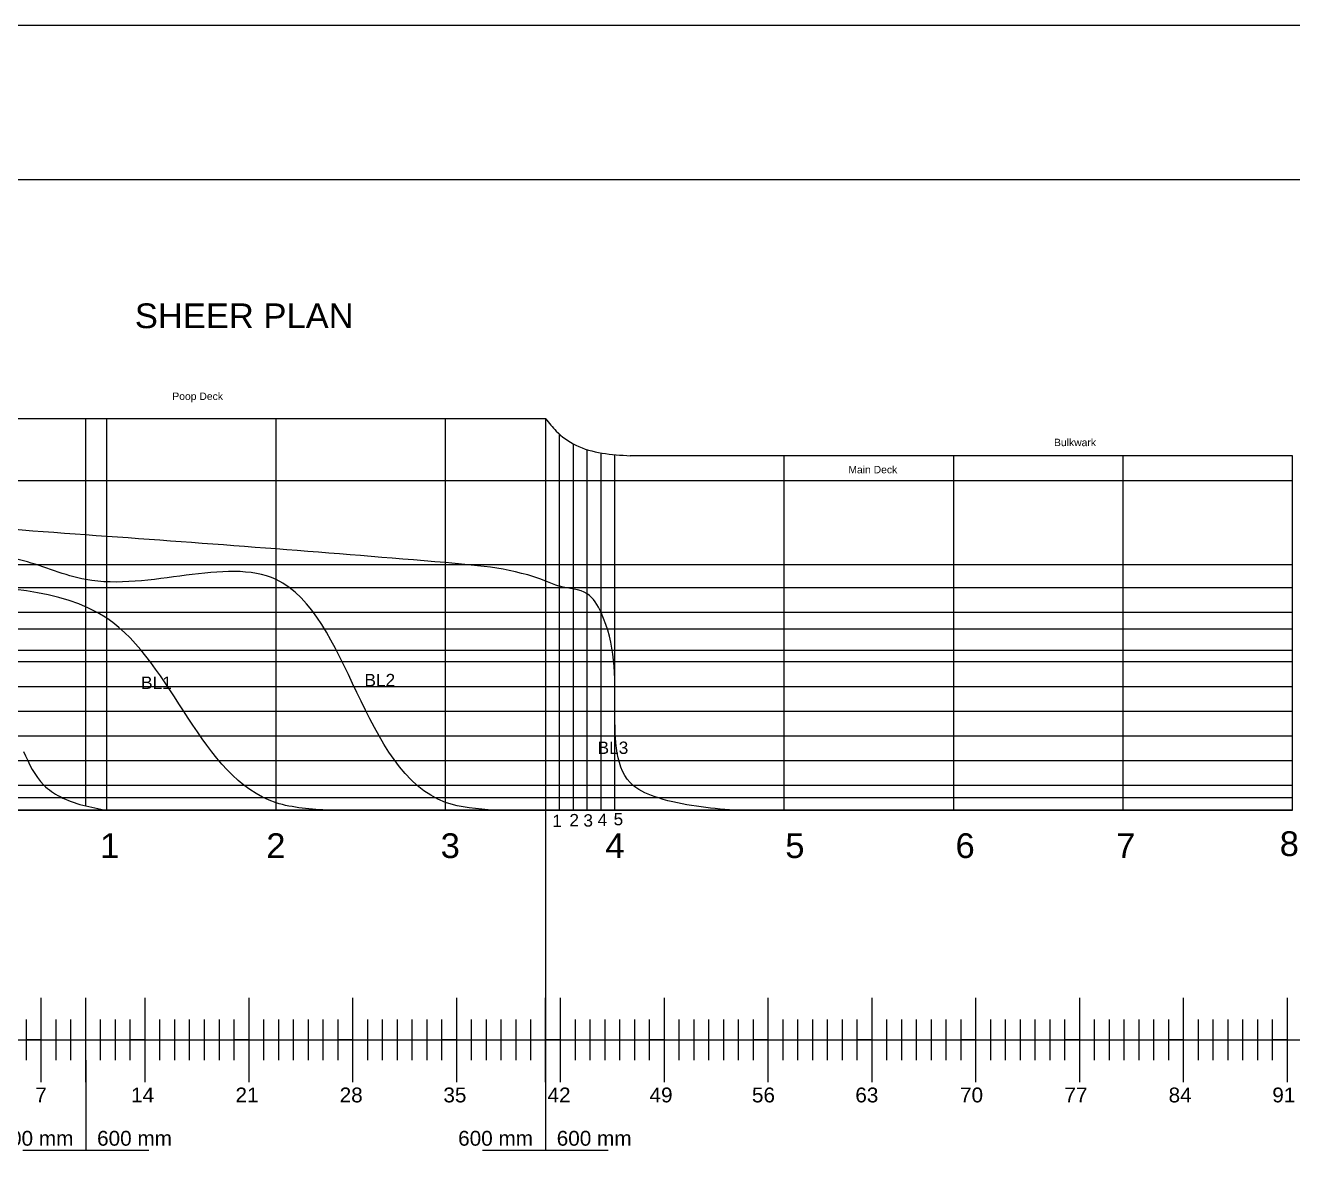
# Model space of a CAD drawing. Header units: inches. Extents: x 2352 to 5451, y 15 to 423.
# Drawn here: x 5260.9 to 5312.2, y 305.4 to 351.7 of the extents above; entities that cross this region are included whole.
import ezdxf

# ---------------------------------------------------------------- set-up
doc = ezdxf.new("R2010")
doc.units = ezdxf.units.IN
doc.header["$MEASUREMENT"] = 0
doc.styles.get("Standard").update_dxf_attribs({"font": 'arial.ttf'})

msp = doc.modelspace()

# ---------------------------------------------------------------- linework, layer by layer
at = {"lineweight": 9}
for p, q in [((5281.98828, 335.81419), (5251.90828, 335.81419)), ((5263.38828, 320.15131), (5263.38828, 335.81419)), ((5264.23828, 319.97419), (5264.23828, 335.81419)), ((5271.08828, 319.97419), (5271.08828, 335.81419)), ((5277.93828, 319.97419), (5277.93828, 335.81419)), ((5281.98828, 310.69049), (5281.98828, 335.81419)), ((5282.54828, 319.97419), (5282.54828, 335.18899)), ((5283.10828, 319.97419), (5283.10828, 334.79562)), ((5283.66828, 319.97419), (5283.66828, 334.56264)), ((5284.22828, 319.97419), (5284.22828, 334.43208)), ((5284.78828, 319.97419), (5284.78828, 334.36089)), ((5312.18828, 334.31419), (5285.40975, 334.31419)), ((5291.63828, 319.97419), (5291.63828, 334.31419)), ((5298.48828, 319.97419), (5298.48828, 334.31419)), ((5305.33828, 319.97419), (5305.33828, 334.31419)), ((5312.18828, 333.31419), (5312.18828, 334.31419)), ((5251.90828, 333.31419), (5312.18828, 333.31419)), ((5281.98828, 333.31419), (5284.78828, 333.31419)), ((5312.18828, 319.97419), (5312.18828, 333.31419)), ((5251.90828, 329.92119), (5312.18828, 329.92119)), ((5312.18828, 328.97419), (5251.90828, 328.97419)), ((5312.18828, 327.97419), (5251.90828, 327.97419)), ((5312.18828, 327.29879), (5251.90828, 327.29879)), ((5312.18828, 326.43979), (5251.90828, 326.43979)), ((5312.18828, 325.97419), (5251.90828, 325.97419)), ((5312.18828, 324.97419), (5251.90828, 324.97419)), ((5312.18828, 323.97419), (5251.90828, 323.97419)), ((5312.18828, 322.97419), (5251.90828, 322.97419)), ((5312.18828, 321.97419), (5251.90828, 321.97419)), ((5312.18828, 320.97419), (5251.90828, 320.97419)), ((5264.23828, 319.97419), (5264.23828, 321.24219)), ((5312.18828, 320.47419), (5251.90828, 320.47419)), ((5312.18828, 319.97419), (5257.38828, 319.97419)), ((5257.38828, 319.97419), (5312.18828, 319.97419)), ((5261.58828, 308.98459), (5261.58828, 312.3964)), ((5261.58828, 308.98459), (5261.58828, 312.3964)), ((5263.38828, 308.98459), (5263.38828, 312.3964)), ((5265.78828, 308.98459), (5265.78828, 312.3964)), ((5265.78828, 308.98459), (5265.78828, 312.3964)), ((5269.98828, 308.98459), (5269.98828, 312.3964)), ((5269.98828, 308.98459), (5269.98828, 312.3964)), ((5269.98828, 308.98459), (5269.98828, 312.3964)), ((5274.18828, 308.98459), (5274.18828, 312.3964)), ((5274.18828, 308.98459), (5274.18828, 312.3964)), ((5274.18828, 308.98459), (5274.18828, 312.3964)), ((5278.38828, 308.98459), (5278.38828, 312.3964)), ((5278.38828, 308.98459), (5278.38828, 312.3964)), ((5278.38828, 308.98459), (5278.38828, 312.3964)), ((5281.97826, 308.98459), (5281.97826, 312.3964)), ((5282.58828, 308.98459), (5282.58828, 312.3964)), ((5282.58828, 308.98459), (5282.58828, 312.3964)), ((5282.58828, 308.98459), (5282.58828, 312.3964)), ((5286.78828, 308.98459), (5286.78828, 312.3964)), ((5286.78828, 308.98459), (5286.78828, 312.3964)), ((5286.78828, 308.98459), (5286.78828, 312.3964)), ((5290.98828, 308.98459), (5290.98828, 312.3964)), ((5290.98828, 308.98459), (5290.98828, 312.3964)), ((5290.98828, 308.98459), (5290.98828, 312.3964)), ((5295.18828, 308.98459), (5295.18828, 312.3964)), ((5295.18828, 308.98459), (5295.18828, 312.3964)), ((5295.18828, 308.98459), (5295.18828, 312.3964)), ((5299.38828, 308.98459), (5299.38828, 312.3964)), ((5299.38828, 308.98459), (5299.38828, 312.3964)), ((5299.38828, 308.98459), (5299.38828, 312.3964)), ((5303.58828, 308.98459), (5303.58828, 312.3964)), ((5303.58828, 308.98459), (5303.58828, 312.3964)), ((5303.58828, 308.98459), (5303.58828, 312.3964)), ((5307.78828, 308.98459), (5307.78828, 312.3964)), ((5307.78828, 308.98459), (5307.78828, 312.3964)), ((5307.78828, 308.98459), (5307.78828, 312.3964)), ((5311.98828, 308.98459), (5311.98828, 312.3964)), ((5311.98828, 308.98459), (5311.98828, 312.3964)), ((5311.98828, 308.98459), (5311.98828, 312.3964)), ((5260.98828, 309.87345), (5260.98828, 311.50754)), ((5262.18828, 309.87345), (5262.18828, 311.50754)), ((5262.78828, 309.87345), (5262.78828, 311.50754)), ((5263.38828, 309.87345), (5263.38828, 311.50754)), ((5263.98828, 309.87345), (5263.98828, 311.50754)), ((5264.58828, 309.87345), (5264.58828, 311.50754)), ((5265.18828, 309.87345), (5265.18828, 311.50754)), ((5266.38828, 309.87345), (5266.38828, 311.50754)), ((5266.98828, 309.87345), (5266.98828, 311.50754)), ((5267.58828, 309.87345), (5267.58828, 311.50754)), ((5268.18828, 309.87345), (5268.18828, 311.50754)), ((5268.78828, 309.87345), (5268.78828, 311.50754)), ((5269.38828, 309.87345), (5269.38828, 311.50754)), ((5270.58828, 309.87345), (5270.58828, 311.50754)), ((5271.18828, 309.87345), (5271.18828, 311.50754)), ((5271.78828, 309.87345), (5271.78828, 311.50754)), ((5272.38828, 309.87345), (5272.38828, 311.50754)), ((5272.98828, 309.87345), (5272.98828, 311.50754)), ((5273.58828, 309.87345), (5273.58828, 311.50754)), ((5274.78828, 309.87345), (5274.78828, 311.50754)), ((5275.38828, 309.87345), (5275.38828, 311.50754)), ((5275.98828, 309.87345), (5275.98828, 311.50754)), ((5276.58828, 309.87345), (5276.58828, 311.50754)), ((5277.18828, 309.87345), (5277.18828, 311.50754)), ((5277.78828, 309.87345), (5277.78828, 311.50754)), ((5278.98828, 309.87345), (5278.98828, 311.50754)), ((5279.58828, 309.87345), (5279.58828, 311.50754)), ((5280.18828, 309.87345), (5280.18828, 311.50754)), ((5280.78828, 309.87345), (5280.78828, 311.50754)), ((5281.38828, 309.87345), (5281.38828, 311.50754)), ((5281.98828, 309.87345), (5281.98828, 311.50754)), ((5283.18828, 309.87345), (5283.18828, 311.50754)), ((5283.78828, 309.87345), (5283.78828, 311.50754)), ((5284.38828, 309.87345), (5284.38828, 311.50754)), ((5284.98828, 309.87345), (5284.98828, 311.50754)), ((5285.58828, 309.87345), (5285.58828, 311.50754)), ((5286.18828, 309.87345), (5286.18828, 311.50754)), ((5287.38828, 309.87345), (5287.38828, 311.50754)), ((5287.98828, 309.87345), (5287.98828, 311.50754)), ((5288.58828, 309.87345), (5288.58828, 311.50754)), ((5289.18828, 309.87345), (5289.18828, 311.50754)), ((5289.78828, 309.87345), (5289.78828, 311.50754)), ((5290.38828, 309.87345), (5290.38828, 311.50754)), ((5291.58828, 309.87345), (5291.58828, 311.50754)), ((5292.18828, 309.87345), (5292.18828, 311.50754)), ((5292.78828, 309.87345), (5292.78828, 311.50754)), ((5293.38828, 309.87345), (5293.38828, 311.50754)), ((5293.98828, 309.87345), (5293.98828, 311.50754)), ((5294.58828, 309.87345), (5294.58828, 311.50754)), ((5295.78828, 309.87345), (5295.78828, 311.50754)), ((5296.38828, 309.87345), (5296.38828, 311.50754)), ((5296.98828, 309.87345), (5296.98828, 311.50754)), ((5297.58828, 309.87345), (5297.58828, 311.50754)), ((5298.18828, 309.87345), (5298.18828, 311.50754)), ((5298.78828, 309.87345), (5298.78828, 311.50754)), ((5299.98828, 309.87345), (5299.98828, 311.50754)), ((5300.58828, 309.87345), (5300.58828, 311.50754)), ((5301.18828, 309.87345), (5301.18828, 311.50754)), ((5301.78828, 309.87345), (5301.78828, 311.50754)), ((5302.38828, 309.87345), (5302.38828, 311.50754)), ((5302.98828, 309.87345), (5302.98828, 311.50754)), ((5304.18828, 309.87345), (5304.18828, 311.50754)), ((5304.78828, 309.87345), (5304.78828, 311.50754)), ((5305.38828, 309.87345), (5305.38828, 311.50754)), ((5305.98828, 309.87345), (5305.98828, 311.50754)), ((5306.58828, 309.87345), (5306.58828, 311.50754)), ((5307.18828, 309.87345), (5307.18828, 311.50754)), ((5308.38828, 309.87345), (5308.38828, 311.50754)), ((5308.98828, 309.87345), (5308.98828, 311.50754)), ((5309.58828, 309.87345), (5309.58828, 311.50754)), ((5310.18828, 309.87345), (5310.18828, 311.50754)), ((5310.78828, 309.87345), (5310.78828, 311.50754)), ((5311.38828, 309.87345), (5311.38828, 311.50754)), ((5257.38828, 310.69049), (5394.38828, 310.69049)), ((5257.38828, 310.69049), (5261.58828, 310.69049)), ((5257.38828, 310.69049), (5261.58828, 310.69049)), ((5261.58828, 310.69049), (5260.98828, 310.69049)), ((5261.58828, 310.69049), (5265.78828, 310.69049)), ((5261.58828, 310.69049), (5265.78828, 310.69049)), ((5263.38828, 310.69049), (5281.98828, 310.69049)), ((5263.38828, 310.69049), (5364.78828, 310.69049)), ((5263.38828, 310.69049), (5382.78828, 310.69049)), ((5265.78828, 310.69049), (5265.18828, 310.69049)), ((5265.78828, 310.69049), (5269.98828, 310.69049)), ((5265.78828, 310.69049), (5269.98828, 310.69049)), ((5265.78828, 310.69049), (5269.98828, 310.69049)), ((5265.78828, 310.69049), (5269.98828, 310.69049)), ((5269.98828, 310.69049), (5269.38828, 310.69049)), ((5269.98828, 310.69049), (5274.18828, 310.69049)), ((5269.98828, 310.69049), (5274.18828, 310.69049)), ((5274.18828, 310.69049), (5273.58828, 310.69049)), ((5274.18828, 310.69049), (5278.38828, 310.69049)), ((5274.18828, 310.69049), (5278.38828, 310.69049)), ((5278.38828, 310.69049), (5277.78828, 310.69049)), ((5278.38828, 310.69049), (5282.58828, 310.69049)), ((5278.38828, 310.69049), (5282.58828, 310.69049)), ((5282.58828, 310.69049), (5281.98828, 310.69049)), ((5282.58828, 310.69049), (5286.78828, 310.69049)), ((5282.58828, 310.69049), (5286.78828, 310.69049)), ((5286.78828, 310.69049), (5286.18828, 310.69049)), ((5286.78828, 310.69049), (5290.98828, 310.69049)), ((5286.78828, 310.69049), (5290.98828, 310.69049)), ((5290.98828, 310.69049), (5290.38828, 310.69049)), ((5290.98828, 310.69049), (5295.18828, 310.69049)), ((5290.98828, 310.69049), (5295.18828, 310.69049)), ((5295.18828, 310.69049), (5294.58828, 310.69049)), ((5295.18828, 310.69049), (5299.38828, 310.69049)), ((5295.18828, 310.69049), (5299.38828, 310.69049)), ((5299.38828, 310.69049), (5298.78828, 310.69049)), ((5299.38828, 310.69049), (5303.58828, 310.69049)), ((5299.38828, 310.69049), (5303.58828, 310.69049)), ((5303.58828, 310.69049), (5302.98828, 310.69049)), ((5303.58828, 310.69049), (5307.78828, 310.69049)), ((5303.58828, 310.69049), (5307.78828, 310.69049)), ((5307.78828, 310.69049), (5307.18828, 310.69049)), ((5307.78828, 310.69049), (5311.98828, 310.69049)), ((5307.78828, 310.69049), (5311.98828, 310.69049)), ((5311.98828, 310.69049), (5311.38828, 310.69049)), ((5311.98828, 310.69049), (5316.18828, 310.69049)), ((5311.98828, 310.69049), (5316.18828, 310.69049)), ((5263.38828, 309.87345), (5263.38828, 306.21512)), ((5281.97826, 309.87345), (5281.97826, 306.21512)), ((5263.38828, 306.21512), (5260.84544, 306.21512)), ((5265.93112, 306.21512), (5263.38828, 306.21512)), ((5281.97826, 306.21512), (5279.43542, 306.21512)), ((5284.52109, 306.21512), (5281.97826, 306.21512))]:
    msp.add_line(p, q, dxfattribs=at)
for points in [[(5221.43668, 203.22603), (5431.68668, 203.22603), (5431.68668, 351.72603), (5221.43668, 351.72603)], [(5227.68668, 209.47603), (5425.43668, 209.47603), (5425.43668, 345.47603), (5227.68668, 345.47603)]]:
    msp.add_lwpolyline(points, close=True, dxfattribs=at)
for points in [[(5281.98828, 335.81419), (5282.41278, 335.3172), (5283.20245, 334.7468), (5285.40975, 334.31419)], [(5289.61238, 319.97419), (5286.54975, 320.47419), (5285.53133, 320.97419), (5284.78828, 323.97419), (5284.22828, 327.97419), (5283.66828, 328.734), (5282.54828, 329.03783), (5281.98828, 329.24656), (5277.93828, 329.99208), (5271.08828, 330.54648), (5264.23828, 331.05122), (5257.38828, 331.62338), (5254.64828, 332.01998), (5251.90828, 332.72521)], [(5279.9276, 319.97419), (5277.93828, 320.29629), (5271.08828, 329.30678), (5263.38828, 329.30678), (5260.86973, 330.06293), (5257.38828, 330.44075), (5254.64828, 330.75369), (5251.90828, 331.3624)], [(5273.25739, 319.97419), (5271.08749, 320.28026), (5264.23828, 327.74507), (5257.38828, 329.34544), (5254.64828, 330.04355), (5251.90828, 330.69016)], [(5260.86973, 322.35833), (5261.68751, 320.99642), (5262.34622, 320.52686), (5264.23828, 319.97419)]]:
    msp.add_spline(points, degree=3, dxfattribs=at)
for p in [(5282.54828, 333.31419), (5283.10828, 333.31419), (5283.66828, 333.31419), (5284.22828, 333.31419), (5264.23828, 319.97419), (5267.25228, 319.97419), (5271.08828, 319.97419), (5274.23928, 319.97419), (5277.93828, 319.97419), (5281.22628, 319.97419), (5284.78828, 319.97419), (5288.21328, 319.97419), (5291.63828, 319.97419), (5295.20028, 319.97419), (5298.48828, 319.97419), (5302.18728, 319.97419), (5305.33828, 319.97419), (5260.98828, 310.69049), (5262.18828, 310.69049), (5262.78828, 310.69049), (5263.38828, 310.69049), (5263.98828, 310.69049), (5264.58828, 310.69049), (5265.18828, 310.69049), (5266.38828, 310.69049), (5266.98828, 310.69049), (5267.58828, 310.69049), (5268.18828, 310.69049), (5268.78828, 310.69049), (5269.38828, 310.69049), (5270.58828, 310.69049), (5271.18828, 310.69049), (5271.78828, 310.69049), (5272.38828, 310.69049), (5272.98828, 310.69049), (5273.58828, 310.69049), (5274.78828, 310.69049), (5275.38828, 310.69049), (5275.98828, 310.69049), (5276.58828, 310.69049), (5277.18828, 310.69049), (5277.78828, 310.69049), (5278.98828, 310.69049), (5279.58828, 310.69049), (5280.18828, 310.69049), (5280.78828, 310.69049), (5281.38828, 310.69049), (5281.98828, 310.69049), (5283.18828, 310.69049), (5283.78828, 310.69049), (5284.38828, 310.69049), (5284.98828, 310.69049), (5285.58828, 310.69049), (5286.18828, 310.69049), (5287.38828, 310.69049), (5287.98828, 310.69049), (5288.58828, 310.69049), (5289.18828, 310.69049), (5289.78828, 310.69049), (5290.38828, 310.69049), (5291.58828, 310.69049), (5292.18828, 310.69049), (5292.78828, 310.69049), (5293.38828, 310.69049), (5293.98828, 310.69049), (5294.58828, 310.69049), (5295.78828, 310.69049), (5296.38828, 310.69049), (5296.98828, 310.69049), (5297.58828, 310.69049), (5298.18828, 310.69049), (5298.78828, 310.69049), (5299.98828, 310.69049), (5300.58828, 310.69049), (5301.18828, 310.69049), (5301.78828, 310.69049), (5302.38828, 310.69049), (5302.98828, 310.69049), (5304.18828, 310.69049), (5304.78828, 310.69049), (5305.38828, 310.69049), (5305.98828, 310.69049), (5306.58828, 310.69049), (5307.18828, 310.69049), (5308.38828, 310.69049), (5308.98828, 310.69049), (5309.58828, 310.69049), (5310.18828, 310.69049), (5310.78828, 310.69049), (5311.38828, 310.69049)]:
    msp.add_point(p, dxfattribs=at)

# ---------------------------------------------------------------- texts
for s, height, p in [('SHEER PLAN', 1, (5265.37093, 339.47728)), ('Poop Deck', 0.3, (5266.88616, 336.57381)), ('Bulkwark', 0.3, (5302.54551, 334.70476)), ('Main Deck', 0.3, (5294.22796, 333.60601)), ('BL2', 0.5, (5274.65673, 324.99306)), ('BL1', 0.5, (5265.62222, 324.8855)), ('BL3', 0.5, (5284.08673, 322.25615)), ('4', 0.5, (5284.08891, 319.34276)), ('5', 0.5, (5284.73393, 319.36896)), ('1', 0.5, (5282.25347, 319.2956)), ('2', 0.5, (5282.9457, 319.32704)), ('3', 0.5, (5283.51206, 319.31656)), ('1', 1, (5263.96849, 318.04483)), ('2', 1, (5270.68592, 318.04483)), ('3', 1, (5277.73923, 318.04483)), ('4', 1, (5284.40069, 318.04483)), ('5', 1, (5291.67791, 318.04483)), ('6', 1, (5298.56328, 318.04483)), ('7', 1, (5305.0568, 318.04483)), ('8', 1, (5311.67402, 318.12539)), ('7', 0.6, (5261.34278, 308.16066)), ('14', 0.6, (5265.21877, 308.16066)), ('21', 0.6, (5269.44099, 308.16066)), ('28', 0.6, (5273.65481, 308.16066)), ('35', 0.6, (5277.84947, 308.16066)), ('42', 0.6, (5282.0619, 308.16066)), ('49', 0.6, (5286.18695, 308.16066)), ('56', 0.6, (5290.32874, 308.16066)), ('63', 0.6, (5294.51082, 308.16066)), ('70', 0.6, (5298.74495, 308.16066)), ('77', 0.6, (5302.96717, 308.16066)), ('84', 0.6, (5307.18099, 308.16066)), ('91', 0.6, (5311.37565, 308.16066)), ('600 mm', 0.6, (5259.85657, 306.40876)), ('600 mm', 0.6, (5263.84386, 306.40876)), ('600 mm', 0.6, (5278.44654, 306.40876)), ('600 mm', 0.6, (5282.43383, 306.40876))]:
    msp.add_text(s, height=height, dxfattribs=at).set_placement(p)

doc.saveas('drawing.dxf')
